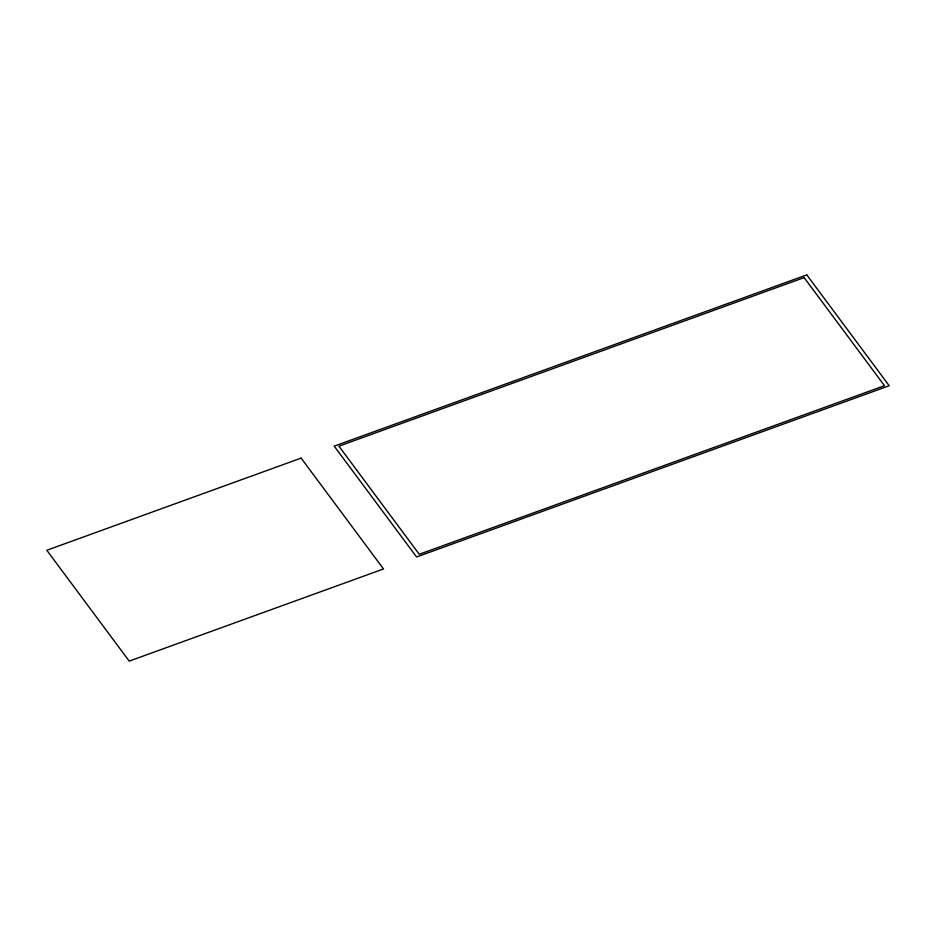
<?xml version="1.0" encoding="UTF-8"?>
<svg xmlns="http://www.w3.org/2000/svg" width="936" height="936" viewBox="0 0 936 936"><rect width="100%" height="100%" fill="white"/><g stroke="black" fill="none" stroke-linecap="round" stroke-linejoin="round"><path stroke-width="1.4" d="M301.123 458.113L46.8 550.263L129.215 661.108L383.526 568.959L301.123 458.113M806.797 274.891L334.187 446.133L416.59 556.978L889.2 385.737L806.797 274.891M804.129 277.606L338.914 446.18L419.258 554.264L884.473 385.69L804.129 277.606"/></g></svg>
